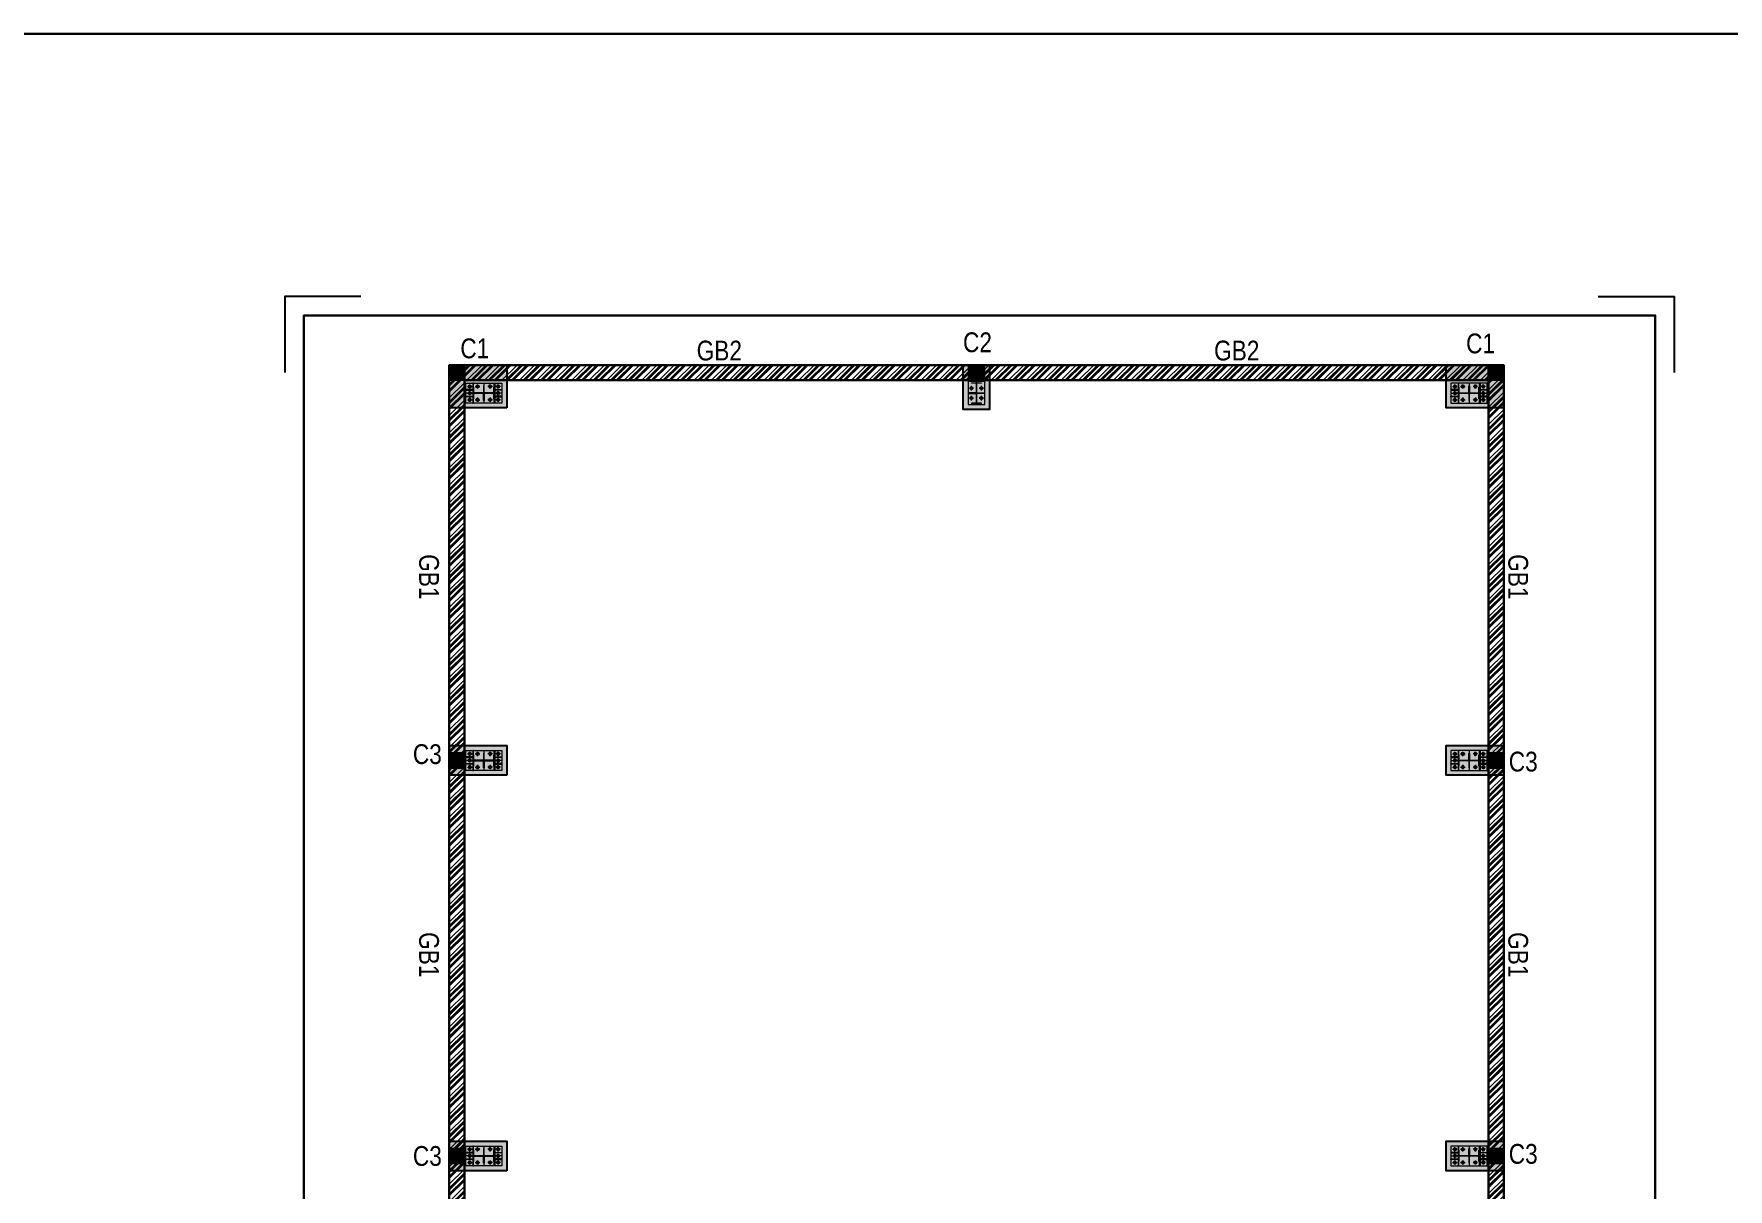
# Model space of a CAD drawing. Header units: inches. Extents: x 683042 to 921062, y -316188 to -5771.
# Drawn here: x 865135 to 890843, y -73105 to -55575 of the extents above; entities that cross this region are included whole.
import ezdxf

# ---------------------------------------------------------------- set-up
doc = ezdxf.new("R2010")
doc.units = ezdxf.units.IN
doc.header["$MEASUREMENT"] = 0
doc.linetypes.add('CENTER', pattern=[2, 1.25, -0.25, 0.25, -0.25])
for name, color, linetype in [('DETAIL-A', 41, 'Continuous'), ('R-column', 5, 'Continuous'), ('WALL', 30, 'Continuous')]:
    doc.layers.add(name, color=color, linetype=linetype)
for name, color, linetype, lineweight in [('R-beam', 4, 'Continuous', 30), ('R-beam no.', 7, 'Continuous', 30), ('R-FOUND', 97, 'Continuous', 30), ('R-text', 7, 'Continuous', 30)]:
    doc.layers.add(name, color=color, linetype=linetype, lineweight=lineweight)
doc.styles.add('ROMAND', font='swissc.ttf')

# ---------------------------------------------------------------- blocks, each defined once
blk = doc.blocks.new('COL')
at = {"layer": 'R-column'}
h = blk.add_hatch(color=256, dxfattribs=at)
h.dxf.hatch_style = 1
h.paths.add_polyline_path([(727141, -69770), (726266, -69770), (726266, -69120), (727141, -69120)])
h = blk.add_hatch(color=256, dxfattribs=at)
h.dxf.hatch_style = 1
h.paths.add_polyline_path([(734066, -69120), (734466, -69120), (734466, -69795), (734066, -69795)])
h = blk.add_hatch(color=256, dxfattribs=at)
h.dxf.hatch_style = 1
h.paths.add_polyline_path([(742266, -69770), (741391, -69770), (741391, -69120), (742266, -69120)])
h = blk.add_hatch(color=256, dxfattribs=at)
h.dxf.hatch_style = 1
h.paths.add_polyline_path([(727141, -75345), (726266, -75345), (726266, -74895), (727141, -74895)])
h = blk.add_hatch(color=256, dxfattribs=at)
h.dxf.hatch_style = 1
h.paths.add_polyline_path([(742266, -75345), (741391, -75345), (741391, -74895), (742266, -74895)])
h = blk.add_hatch(color=256, dxfattribs=at)
h.dxf.hatch_style = 1
h.paths.add_polyline_path([(727141, -81345), (726266, -81345), (726266, -80895), (727141, -80895)])
h = blk.add_hatch(color=256, dxfattribs=at)
h.dxf.hatch_style = 1
h.paths.add_polyline_path([(742266, -81345), (741391, -81345), (741391, -80895), (742266, -80895)])
h = blk.add_hatch(color=256, dxfattribs=at)
h.dxf.hatch_style = 1
h.paths.add_polyline_path([(727141, -87345), (726266, -87345), (726266, -86895), (727141, -86895)])
h = blk.add_hatch(color=256, dxfattribs=at)
h.dxf.hatch_style = 1
h.paths.add_polyline_path([(742266, -87345), (741391, -87345), (741391, -86895), (742266, -86895)])
h = blk.add_hatch(color=256, dxfattribs=at)
h.dxf.hatch_style = 1
h.paths.add_polyline_path([(727141, -92470), (726266, -92470), (726266, -93120), (727141, -93120)])
h = blk.add_hatch(color=256, dxfattribs=at)
h.dxf.hatch_style = 1
h.paths.add_polyline_path([(734066, -92445), (734466, -92445), (734466, -93120), (734066, -93120)])
h = blk.add_hatch(color=256, dxfattribs=at)
h.dxf.hatch_style = 1
h.paths.add_polyline_path([(742266, -92470), (741391, -92470), (741391, -93120), (742266, -93120)])
for points in [[(727141, -69770), (726266, -69770), (726266, -69120), (727141, -69120)], [(734066, -69120), (734466, -69120), (734466, -69795), (734066, -69795)], [(742266, -69770), (741391, -69770), (741391, -69120), (742266, -69120)], [(727141, -75345), (726266, -75345), (726266, -74895), (727141, -74895)], [(742266, -75345), (741391, -75345), (741391, -74895), (742266, -74895)], [(727141, -81345), (726266, -81345), (726266, -80895), (727141, -80895)], [(742266, -81345), (741391, -81345), (741391, -80895), (742266, -80895)], [(727141, -87345), (726266, -87345), (726266, -86895), (727141, -86895)], [(742266, -87345), (741391, -87345), (741391, -86895), (742266, -86895)], [(727141, -92470), (726266, -92470), (726266, -93120), (727141, -93120)], [(734066, -92445), (734466, -92445), (734466, -93120), (734066, -93120)], [(742266, -92470), (741391, -92470), (741391, -93120), (742266, -93120)]]:
    blk.add_lwpolyline(points, close=True, dxfattribs=at)
blk = doc.blocks.new('A$C168B1277')
at = {"lineweight": 5}
h = blk.add_hatch(color=3, dxfattribs=at)
h.dxf.hatch_style = 1
h.paths.add_polyline_path([(50, 331), (200, 331), (200, 325), (50, 325)])
h = blk.add_hatch(color=3, dxfattribs=at)
h.dxf.hatch_style = 1
h.paths.add_polyline_path([(128, 25), (128, 325), (122, 325), (122, 25)])
h = blk.add_hatch(color=3, dxfattribs=at)
h.dxf.hatch_style = 1
h.paths.add_polyline_path([(50, 19), (200, 19), (200, 25), (50, 25)])
at = {"layer": 'DETAIL-A', "lineweight": 5}
h = blk.add_hatch(color=256, dxfattribs=at)
h.dxf.hatch_style = 1
h.paths.add_polyline_path([(122, 171), (10, 171), (10, 179), (122, 179)])
h = blk.add_hatch(color=256, dxfattribs=at)
h.dxf.hatch_style = 1
h.paths.add_polyline_path([(128, 171), (240, 171), (240, 179), (128, 179)])
at = {"linetype": 'CENTER', "lineweight": 5}
blk.add_line((125, 0), (125, 350), dxfattribs=at)
at = {"lineweight": 5}
for points in [[(10, 171), (122, 171), (122, 179), (10, 179)], [(240, 171), (128, 171), (128, 179), (240, 179)]]:
    blk.add_lwpolyline(points, close=True, dxfattribs=at)
at = {"layer": 'DETAIL-A', "lineweight": 5}
for p, q in [((50, 215), (50, 285)), ((200, 215), (200, 285)), ((82, 250), (18, 250)), ((82, 100), (18, 100)), ((50, 65), (50, 135)), ((232, 250), (168, 250)), ((232, 100), (168, 100)), ((200, 65), (200, 135))]:
    blk.add_line(p, q, dxfattribs=at)
at = {"layer": 'DETAIL-A', "linetype": 'CENTER', "lineweight": 5, "ltscale": 20}
for p, q in [((125, 350), (125, 0)), ((0, 175), (250, 175))]:
    blk.add_line(p, q, dxfattribs=at)
at = {"layer": 'DETAIL-A', "color": 1, "lineweight": 5}
blk.add_lwpolyline([(250, 0), (250, 350), (0, 350), (0, 0)], close=True, dxfattribs=at)
at = {"layer": 'DETAIL-A', "lineweight": 5}
for points in [[(30, 262), (50, 273), (70, 261), (70, 238), (50, 227), (30, 239)], [(180, 262), (200, 273), (220, 261), (220, 238), (200, 227), (180, 239)], [(30, 112), (50, 123), (70, 111), (70, 88), (50, 77), (30, 89)], [(180, 112), (200, 123), (220, 111), (220, 88), (200, 77), (180, 89)]]:
    blk.add_lwpolyline(points, close=True, dxfattribs=at)
at = {"layer": 'DETAIL-A', "color": 3, "lineweight": 5}
for points in [[(50, 331), (200, 331), (200, 325), (50, 325)], [(128, 25), (128, 325), (122, 325), (122, 25)], [(50, 19), (200, 19), (200, 25), (50, 25)]]:
    blk.add_lwpolyline(points, close=True, dxfattribs=at)
at = {"layer": 'DETAIL-A', "lineweight": 5}
for centre, radius in [((50, 250), 20), ((50, 250), 12), ((200, 250), 20), ((200, 250), 12), ((50, 100), 20), ((50, 100), 12), ((200, 100), 20), ((200, 100), 12)]:
    blk.add_circle(centre, radius, dxfattribs=at)
blk = doc.blocks.new('A$C153212E7')
at = {"lineweight": 5}
h = blk.add_hatch(color=256, dxfattribs=at)
h.dxf.hatch_style = 1
h.paths.add_polyline_path([(109, 300), (109, 0), (117, 0), (117, 300)])
h = blk.add_hatch(color=256, dxfattribs=at)
h.dxf.hatch_style = 1
h.paths.add_polyline_path([(279, 153), (279, 262), (271, 262), (271, 153)])
h = blk.add_hatch(color=256, dxfattribs=at)
h.dxf.hatch_style = 1
h.paths.add_polyline_path([(441, 300), (441, 0), (433, 0), (433, 300)])
h = blk.add_hatch(color=256, dxfattribs=at)
h.dxf.hatch_style = 1
h.paths.add_polyline_path([(109, 204), (0, 204), (0, 196), (109, 196)])
h = blk.add_hatch(color=256, dxfattribs=at)
h.dxf.hatch_style = 1
h.paths.add_polyline_path([(109, 96), (0, 96), (0, 104), (109, 104)])
h = blk.add_hatch(color=3, dxfattribs=at)
h.dxf.hatch_style = 1
h.paths.add_polyline_path([(117, 238), (117, 63), (125, 63), (125, 238)])
h.paths.add_polyline_path([(125, 147), (425, 147), (425, 153), (125, 153)])
h.paths.add_polyline_path([(433, 238), (433, 63), (425, 63), (425, 238)])
h = blk.add_hatch(color=256, dxfattribs=at)
h.dxf.hatch_style = 1
h.paths.add_polyline_path([(279, 147), (279, 38), (271, 38), (271, 147)])
h = blk.add_hatch(color=256, dxfattribs=at)
h.dxf.hatch_style = 1
h.paths.add_polyline_path([(441, 204), (550, 204), (550, 196), (441, 196)])
h = blk.add_hatch(color=256, dxfattribs=at)
h.dxf.hatch_style = 1
h.paths.add_polyline_path([(441, 96), (550, 96), (550, 104), (441, 104)])
blk.add_line((75, 150), (475, 150), dxfattribs=at)
at = {"color": 1, "lineweight": 5}
blk.add_lwpolyline([(0, 300), (550, 300), (550, 0), (0, 0)], close=True, dxfattribs=at)
at = {"lineweight": 5}
for points in [[(109, 300), (109, 0), (117, 0), (117, 300)], [(279, 153), (279, 262), (271, 262), (271, 153)], [(441, 300), (441, 0), (433, 0), (433, 300)], [(109, 204), (0, 204), (0, 196), (109, 196)], [(109, 96), (0, 96), (0, 104), (109, 104)], [(279, 147), (279, 38), (271, 38), (271, 147)], [(441, 204), (550, 204), (550, 196), (441, 196)], [(441, 96), (550, 96), (550, 104), (441, 104)]]:
    blk.add_lwpolyline(points, close=True, dxfattribs=at)
blk.add_circle((275, 150), 3, dxfattribs=at)
at = {"layer": 'DETAIL-A', "lineweight": 5}
for p, q in [((60, 218), (60, 282)), ((180, 218), (180, 282)), ((370, 218), (370, 282)), ((490, 218), (490, 282)), ((25, 250), (95, 250)), ((25, 150), (95, 150)), ((25, 50), (95, 50)), ((60, 118), (60, 182)), ((60, 82), (60, 18)), ((145, 250), (215, 250)), ((145, 50), (215, 50)), ((180, 82), (180, 18)), ((405, 250), (335, 250)), ((405, 50), (335, 50)), ((370, 82), (370, 18)), ((525, 250), (455, 250)), ((525, 150), (455, 150)), ((525, 50), (455, 50)), ((490, 118), (490, 182)), ((490, 82), (490, 18))]:
    blk.add_line(p, q, dxfattribs=at)
at = {"layer": 'DETAIL-A', "linetype": 'CENTER', "lineweight": 5, "ltscale": 20}
for p, q in [((275, 300), (275, 0)), ((550, 150), (0, 150))]:
    blk.add_line(p, q, dxfattribs=at)
at = {"layer": 'DETAIL-A', "lineweight": 5}
for points in [[(72, 270), (83, 250), (71, 230), (48, 230), (37, 250), (49, 270)], [(192, 270), (203, 250), (191, 230), (168, 230), (157, 250), (169, 270)], [(358, 270), (347, 250), (359, 230), (382, 230), (393, 250), (381, 270)], [(478, 270), (467, 250), (479, 230), (502, 230), (513, 250), (501, 270)], [(72, 170), (83, 150), (71, 130), (48, 130), (37, 150), (49, 170)], [(72, 30), (83, 50), (71, 70), (48, 70), (37, 50), (49, 30)], [(192, 30), (203, 50), (191, 70), (168, 70), (157, 50), (169, 30)], [(358, 30), (347, 50), (359, 70), (382, 70), (393, 50), (381, 30)], [(478, 170), (467, 150), (479, 130), (502, 130), (513, 150), (501, 170)], [(478, 30), (467, 50), (479, 70), (502, 70), (513, 50), (501, 30)]]:
    blk.add_lwpolyline(points, close=True, dxfattribs=at)
at = {"layer": 'DETAIL-A', "color": 3, "lineweight": 5}
for points in [[(117, 238), (117, 63), (125, 63), (125, 238)], [(125, 147), (425, 147), (425, 153), (125, 153)], [(433, 238), (433, 63), (425, 63), (425, 238)]]:
    blk.add_lwpolyline(points, close=True, dxfattribs=at)
at = {"layer": 'DETAIL-A', "lineweight": 5}
for centre, radius in [((60, 250), 20), ((60, 250), 12), ((180, 250), 20), ((180, 250), 12), ((370, 250), 20), ((370, 250), 12), ((490, 250), 20), ((490, 250), 12), ((60, 150), 20), ((60, 50), 20), ((60, 150), 12), ((60, 50), 12), ((180, 50), 20), ((180, 50), 12), ((370, 50), 20), ((370, 50), 12), ((490, 150), 20), ((490, 50), 20), ((490, 150), 12), ((490, 50), 12)]:
    blk.add_circle(centre, radius, dxfattribs=at)

msp = doc.modelspace()

# ---------------------------------------------------------------- hatches: boundary and pattern name
at = {"lineweight": 5}
h = msp.add_hatch(dxfattribs=at)
h.set_pattern_fill('ANSI31', color=8, scale=500)
h.set_pattern_definition([(45, (147961.715, 27625.04), (-44.194174, 44.194174), [])])
h.paths.add_polyline_path([(871437.889, -60601.199), (887437.889, -60601.199), (887437.889, -84601.199), (871437.889, -84601.199)])
h.paths.add_polyline_path([(871667.889, -60831.199), (887207.889, -60831.199), (887207.889, -84371.199), (871667.889, -84371.199)], flags=16)
at = {"layer": 'R-beam'}
h = msp.add_hatch(dxfattribs=at)
h.set_pattern_fill('ANSI32', color=256, scale=500)
h.set_pattern_definition([(45, (68907.5, 5248.79), (-132.58252, 132.58252), []), (45, (68995.9, 5248.79), (-132.58252, 132.58252), [])])
h.paths.add_polyline_path([(887207.889, -84371.199), (871667.889, -84371.199), (871667.889, -60831.199), (887207.889, -60831.199)], flags=16)
h.paths.add_polyline_path([(887437.889, -84601.199), (871437.889, -84601.199), (871437.889, -60601.199), (887437.889, -60601.199)])
at = {"layer": 'R-column'}
h = msp.add_hatch(dxfattribs=at)
h.set_pattern_fill('ANSI31', color=1)
h.set_pattern_definition([(45, (53197.94682, 71350.72005), (-0.088388347648, 0.088388347648), [])])
h.paths.add_polyline_path([(871437.889, -60601.199), (871667.889, -60601.199), (871667.889, -60831.199), (871437.889, -60831.199)])
h = msp.add_hatch(dxfattribs=at)
h.set_pattern_fill('ANSI31', color=1)
h.set_pattern_definition([(45, (61082.94682, 71350.72005), (-0.088388347648, 0.088388347648), [])])
h.paths.add_polyline_path([(879322.889, -60601.199), (879552.889, -60601.199), (879552.889, -60831.199), (879322.889, -60831.199)])
h = msp.add_hatch(dxfattribs=at)
h.set_pattern_fill('ANSI31', color=1)
h.set_pattern_definition([(45, (68967.94682, 71350.72005), (-0.088388347648, 0.088388347648), [])])
h.paths.add_polyline_path([(887207.889, -60601.199), (887437.889, -60601.199), (887437.889, -60831.199), (887207.889, -60831.199)])
h = msp.add_hatch(dxfattribs=at)
h.set_pattern_fill('ANSI31', color=1)
h.set_pattern_definition([(45, (53197.94682, 65465.72005), (-0.088388347648, 0.088388347648), [])])
h.paths.add_polyline_path([(871437.889, -66486.199), (871667.889, -66486.199), (871667.889, -66716.199), (871437.889, -66716.199)])
h = msp.add_hatch(dxfattribs=at)
h.set_pattern_fill('ANSI31', color=1)
h.set_pattern_definition([(45, (68967.94682, 65465.72005), (-0.088388347648, 0.088388347648), [])])
h.paths.add_polyline_path([(887207.889, -66486.199), (887437.889, -66486.199), (887437.889, -66716.199), (887207.889, -66716.199)])
h = msp.add_hatch(dxfattribs=at)
h.set_pattern_fill('ANSI31', color=1)
h.set_pattern_definition([(45, (53197.94682, 59465.72005), (-0.088388347648, 0.088388347648), [])])
h.paths.add_polyline_path([(871437.889, -72486.199), (871667.889, -72486.199), (871667.889, -72716.199), (871437.889, -72716.199)])
h = msp.add_hatch(dxfattribs=at)
h.set_pattern_fill('ANSI31', color=1)
h.set_pattern_definition([(45, (68967.94682, 59465.72005), (-0.088388347648, 0.088388347648), [])])
h.paths.add_polyline_path([(887207.889, -72486.199), (887437.889, -72486.199), (887437.889, -72716.199), (887207.889, -72716.199)])

# ---------------------------------------------------------------- linework, layer by layer
for points in [[(870097.555, -59557.555), (868943.268, -59557.555), (868943.268, -60711.842)], [(888872.811, -59557.555), (890027.098, -59557.555), (890027.098, -60711.842)]]:
    msp.add_lwpolyline(points)
at = {"color": 1, "lineweight": 30}
msp.add_lwpolyline([(889738.526, -88845.481), (869231.84, -88845.481), (869231.84, -59846.127), (889738.526, -59846.127)], close=True, dxfattribs=at)
at = {"layer": 'R-beam'}
for points in [[(887437.889, -84601.199), (871437.889, -84601.199), (871437.889, -60601.199), (887437.889, -60601.199)], [(887207.889, -84371.199), (871667.889, -84371.199), (871667.889, -60831.199), (887207.889, -60831.199)]]:
    msp.add_lwpolyline(points, close=True, dxfattribs=at)
at = {"layer": 'R-column', "color": 1}
for points in [[(871437.889, -60601.199), (871667.889, -60601.199), (871667.889, -60831.199), (871437.889, -60831.199)], [(879322.889, -60601.199), (879552.889, -60601.199), (879552.889, -60831.199), (879322.889, -60831.199)], [(887207.889, -60601.199), (887437.889, -60601.199), (887437.889, -60831.199), (887207.889, -60831.199)], [(871437.889, -66486.199), (871667.889, -66486.199), (871667.889, -66716.199), (871437.889, -66716.199)], [(887207.889, -66486.199), (887437.889, -66486.199), (887437.889, -66716.199), (887207.889, -66716.199)], [(871437.889, -72486.199), (871667.889, -72486.199), (871667.889, -72716.199), (871437.889, -72716.199)], [(887207.889, -72486.199), (887437.889, -72486.199), (887437.889, -72716.199), (887207.889, -72716.199)]]:
    msp.add_lwpolyline(points, close=True, dxfattribs=at)
at = {"layer": 'R-FOUND'}
msp.add_lwpolyline([(797840.852, -55574.837), (921062.027, -55574.837), (921062.027, -127661.052), (797840.852, -127661.052)], close=True, dxfattribs=at)
at = {"layer": 'WALL', "lineweight": 5}
for points in [[(871437.889, -60601.199), (887437.889, -60601.199), (887437.889, -84601.199), (871437.889, -84601.199)], [(871667.889, -60831.199), (887207.889, -60831.199), (887207.889, -84371.199), (871667.889, -84371.199)]]:
    msp.add_lwpolyline(points, close=True, dxfattribs=at)

# ---------------------------------------------------------------- block references
at = {"lineweight": 5}
for name, p in [('A$C153212E7', (871687.889, -61176.199)), ('A$C168B1277', (879312.889, -61201.199)), ('A$C153212E7', (871687.889, -66751.199)), ('A$C153212E7', (871687.889, -72751.199))]:
    msp.add_blockref(name, p, dxfattribs=at)
at = {"lineweight": 5, "xscale": -1}
for p in [(887187.889, -61176.199), (887187.889, -66751.199), (887187.889, -72751.199)]:
    msp.add_blockref('A$C153212E7', p, dxfattribs=at)
at = {"layer": 'R-column'}
msp.add_blockref('COL', (145172.035, 8519.215), dxfattribs=at)

# ---------------------------------------------------------------- texts
at = {"layer": 'R-beam no.', "color": 7, "lineweight": 5, "char_height": 300, "width": 10163.48052, "attachment_point": 5, "style": 'ROMAND'}
for insert in [(875535.471, -60382.412), (883387.426, -60382.412)]:
    msp.add_mtext('\\A1;GB2', dxfattribs=dict(at, insert=insert))
at = {"layer": 'R-beam no.', "color": 7, "lineweight": 5, "char_height": 300, "width": 10163.48052, "attachment_point": 5, "rotation": 270, "style": 'ROMAND'}
for insert in [(871128.999, -63814.356), (887655.93, -63814.356), (871128.999, -69548.687), (887655.93, -69548.687)]:
    msp.add_mtext('\\A1;GB1', dxfattribs=dict(at, insert=insert))
at = {"layer": 'R-text', "lineweight": 5, "char_height": 300, "attachment_point": 5, "style": 'ROMAND'}
for s, insert, width in [('\\A1;C2', (879453.356, -60256.84), 335.03611), ('\\A1;C1', (887087.424, -60273.997), 286.62939), ('\\A1;C1', (871825.303, -60349.349), 286.62939), ('\\A1;C3', (871105.531, -66506.297), 286.62939), ('\\A1;C3', (887734.537, -66619.964), 286.62939), ('\\A1;C3', (871105.531, -72604.06), 286.62939), ('\\A1;C3', (887734.537, -72572.162), 286.62939)]:
    msp.add_mtext(s, dxfattribs=dict(at, insert=insert, width=width))

doc.saveas('drawing.dxf')
